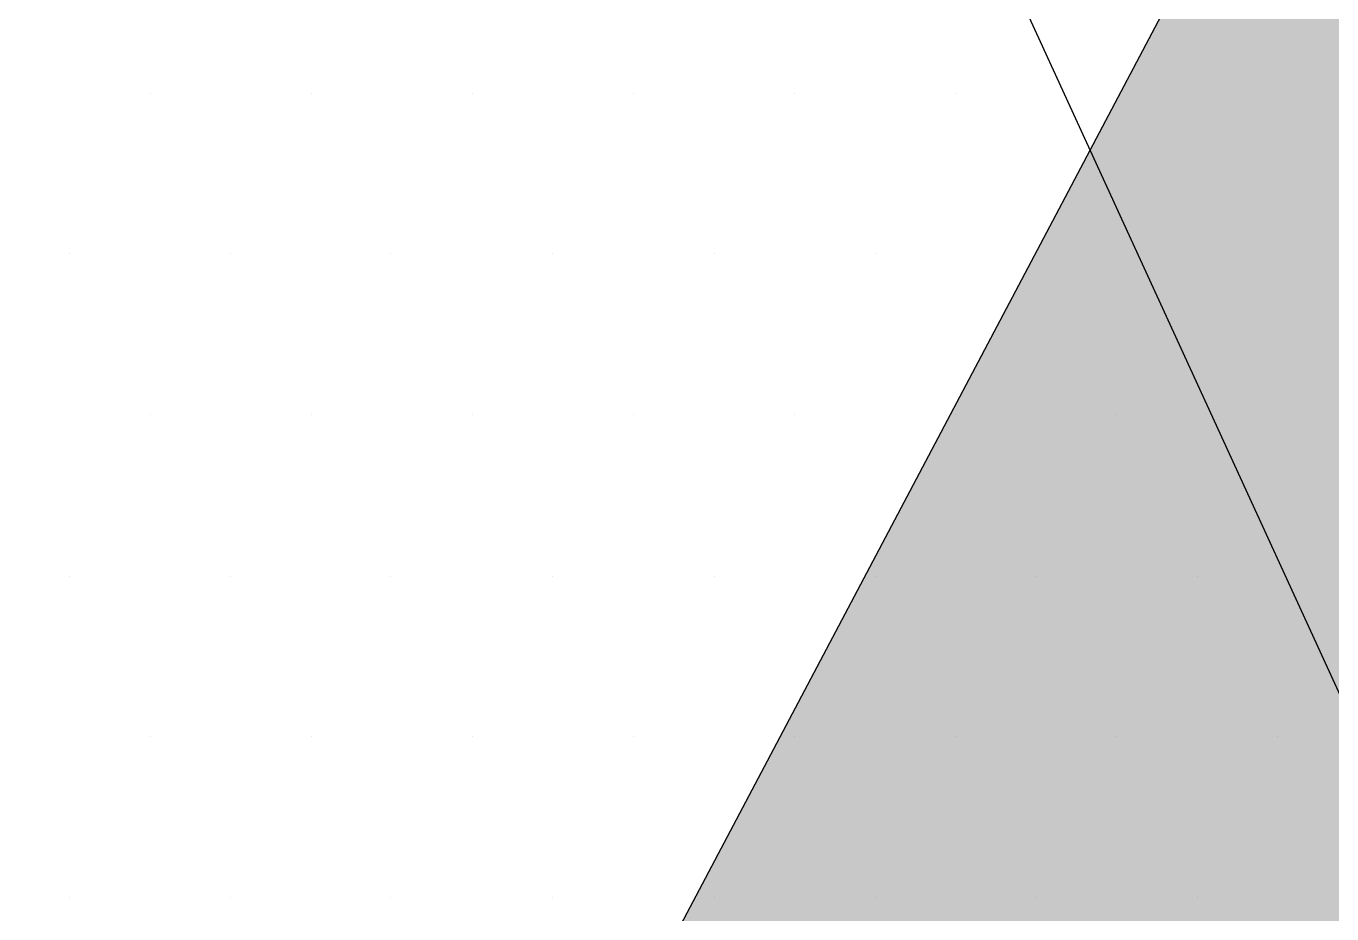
# Paper-space layout 'TOP_A1_00200_01-01-2017_MODELE' of a CAD drawing. Header units: metres. Extents: x 1274 to 2143, y 12 to 312.
# Drawn here: x 2049.31 to 2049.7562, y 293.3068 to 293.6103 of the extents above; entities that cross this region are included whole.
import ezdxf

# ---------------------------------------------------------------- set-up
doc = ezdxf.new("R2010")
doc.units = ezdxf.units.M
doc.header["$LTSCALE"] = 2
doc.set_wipeout_variables(frame=1)
for name, color, linetype in [('CARTOUCHE', 7, 'Continuous'), ('LOGO', 4, 'Continuous'), ('rosace', 7, 'Continuous')]:
    doc.layers.add(name, color=color, linetype=linetype)

# ---------------------------------------------------------------- blocks, each defined once
blk = doc.blocks.new('A$C715108E3')
at = {"layer": 'LOGO', "color": 131}
for p, q in [((-3.8281, 1.16252), (-3.8281, 1.16252)), ((-3.73627, 1.16252), (-3.73627, 1.16252)), ((-3.64444, 1.16252), (-3.64444, 1.16252)), ((-3.5526, 1.16252), (-3.5526, 1.16252)), ((-3.46115, 1.16252), (-3.46115, 1.16252)), ((-3.36931, 1.16252), (-3.36931, 1.16252)), ((-3.87383, 1.07144), (-3.87383, 1.07144)), ((-3.782, 1.07144), (-3.782, 1.07144)), ((-3.69092, 1.07144), (-3.69092, 1.07144)), ((-3.59871, 1.07144), (-3.59871, 1.07144)), ((-3.50688, 1.07144), (-3.50688, 1.07144)), ((-3.41504, 1.07144), (-3.41504, 1.07144)), ((-3.32359, 1.07144), (-3.32359, 1.07144)), ((-3.8281, 0.9798), (-3.8281, 0.9798)), ((-3.73627, 0.9798), (-3.73627, 0.9798)), ((-3.64444, 0.9798), (-3.64444, 0.9798)), ((-3.5526, 0.9798), (-3.5526, 0.9798)), ((-3.46115, 0.9798), (-3.46115, 0.9798)), ((-3.36931, 0.9798), (-3.36931, 0.9798)), ((-3.27748, 0.9798), (-3.27748, 0.9798)), ((-3.87383, 0.8874), (-3.87383, 0.8874)), ((-3.782, 0.8874), (-3.782, 0.8874)), ((-3.69092, 0.8874), (-3.69092, 0.8874)), ((-3.59871, 0.8874), (-3.59871, 0.8874)), ((-3.50688, 0.8874), (-3.50688, 0.8874)), ((-3.41504, 0.8874), (-3.41504, 0.8874)), ((-3.32359, 0.8874), (-3.32359, 0.8874)), ((-3.23175, 0.8874), (-3.23175, 0.8874)), ((-3.8281, 0.79613), (-3.8281, 0.79613)), ((-3.73627, 0.79613), (-3.73627, 0.79613)), ((-3.64444, 0.79613), (-3.64444, 0.79613)), ((-3.5526, 0.79613), (-3.5526, 0.79613)), ((-3.46115, 0.79613), (-3.46115, 0.79613)), ((-3.36931, 0.79613), (-3.36931, 0.79613)), ((-3.27748, 0.79613), (-3.27748, 0.79613)), ((-3.18602, 0.79613), (-3.18602, 0.79613)), ((-3.87383, 0.70467), (-3.87383, 0.70467)), ((-3.782, 0.70467), (-3.782, 0.70467)), ((-3.69092, 0.70467), (-3.69092, 0.70467)), ((-3.59871, 0.70467), (-3.59871, 0.70467)), ((-3.50688, 0.70467), (-3.50688, 0.70467)), ((-3.41504, 0.70467), (-3.41504, 0.70467)), ((-3.32359, 0.70467), (-3.32359, 0.70467)), ((-3.23175, 0.70467), (-3.23175, 0.70467))]:
    blk.add_line(p, q, dxfattribs=at)
blk.add_lwpolyline([(0, 0), (-1.71015, -2.32205), (-3.52281, 1.63237), (-4.39072, 1.93823), (-5.48783, 2.04018), (-2.8588, -3.82735), (-4.46718, -5.91982), (-4.82439, -3.2921), (-5.15611, -2.88316), (-5.6923, -1.5053), (-6.71314, -2.85843), (-7.40263, -1.30177), (-8.49994, -2.7561), (-7.81101, -4.41452), (-9.16413, -6.22549), (-8.36687, -7.7396), (-6.98114, -6.09168), (-7.66295, -9.01401), (-8.12136, -10.22451), (-10.46534, -10.78038), (-13.43715, -9.64485), (-17.15843, -8.24412), (-18.02859, -7.92983)], dxfattribs=at)
blk = doc.blocks.new('A$C581E6685')
at = {"layer": 'rosace'}
blk.add_hatch(color=32, dxfattribs=at).paths.add_polyline_path([(-39.85188, 24.20638), (-40.79607, 26.40774), (-33.32916, 40.55069)])
at = {"layer": 'rosace', "color": 32}
blk.add_lwpolyline([(-39.85188, 24.20638), (-40.79607, 26.40774), (-33.32916, 40.55069)], close=True, dxfattribs=at)
at = {"layer": 'CARTOUCHE'}
blk.add_blockref('A$C715108E3', (-31.67392, 36.3189), dxfattribs=at)
blk = doc.blocks.new('A$C4D68259D')
blk.add_wipeout([(0, 25.62232), (0.16524, 26.73667), (0.73826, 27.88612), (1.67076, 28.79092), (2.84657, 29.33159), (3.5435, 29.45086), (3.5435, 29.45086), (94.92868, 29.46231), (96.05516, 29.29025), (97.21671, 28.69868), (97.7035, 28.26611), (98.09513, 27.77983), (98.61624, 26.65796), (98.73616, 26.03624), (98.75162, 25.85271), (98.75853, 3.83874), (98.57189, 2.65739), (98.0189, 1.57432), (97.58479, 1.07655), (97.12317, 0.69593), (95.9338, 0.13665), (95.41423, 0.03213), (95.1105, 0.0048), (3.7555, 0.00093), (2.71333, 0.169), (1.5147, 0.78409), (0.67142, 1.67074), (0.14703, 2.78759), (0.00625, 3.62094)]).dxf.layer = 'CARTOUCHE'
at = {"layer": 'CARTOUCHE'}
blk.add_rational_spline([(0, 25.62232), (0, 14.73116), (0, 3.84), (0, 0), (3.84, 0), (49.37927, 0), (94.91853, 0), (98.75853, 0), (98.75853, 3.84), (98.75853, 14.73116), (98.75853, 25.62232), (98.75853, 29.46232), (94.91853, 29.46232), (49.37927, 29.46232), (3.84, 29.46232), (0, 29.46232), (0, 25.62232)], [1, 1, 1, 0.707106781187, 1, 1, 1, 0.707106781187, 1, 1, 1, 0.707106781187, 1, 1, 1, 0.707106781187, 1], degree=2, knots=[0, 0, 0, 1, 1, 2.570796, 2.570796, 3.570796, 3.570796, 5.141593, 5.141593, 6.141593, 6.141593, 7.712389, 7.712389, 8.712389, 8.712389, 10.283185, 10.283185, 10.283185], dxfattribs=at)
at = {"layer": 'CARTOUCHE', "xscale": 0.6, "yscale": 0.6, "zscale": 0.6}
blk.add_blockref('A$C581E6685', (37.27074, 1.38057), dxfattribs=at)

psp = doc.layouts.new('TOP_A1_00200_01-01-2017_MODELE')

# ---------------------------------------------------------------- block references
at = {"layer": 'rosace'}
psp.add_blockref('A$C4D68259D', (2033.38279, 269.71774), dxfattribs=at)

doc.saveas('drawing.dxf')
